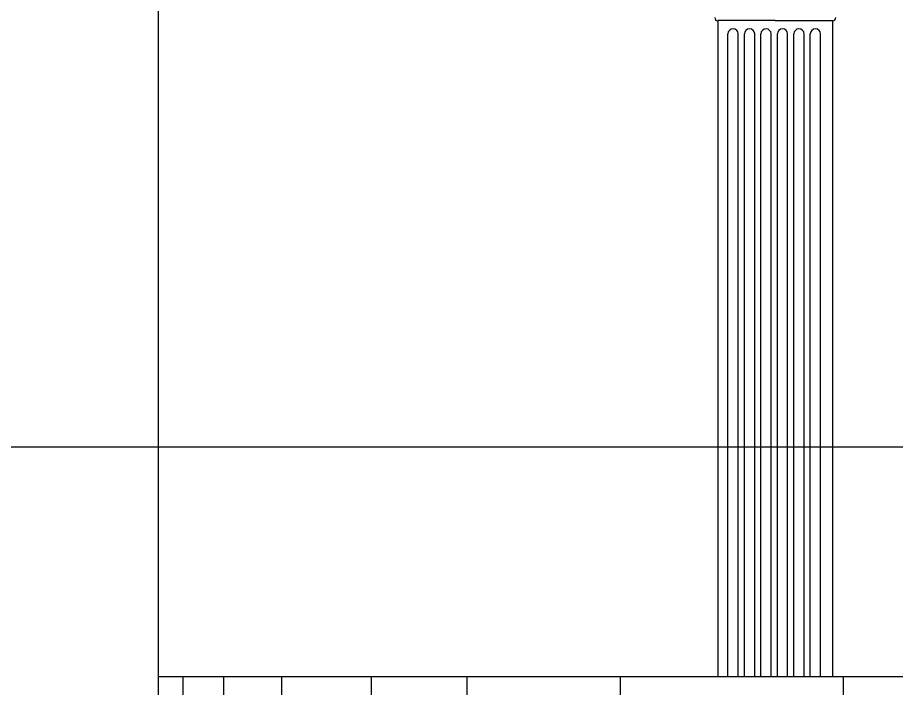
# Model space of a CAD drawing. Header units: metres. Extents: x 2217 to 2595, y -381 to -273.
# Drawn here: x 2352.81 to 2355.107, y -370.668 to -368.916 of the extents above; entities that cross this region are included whole.
import ezdxf

# ---------------------------------------------------------------- set-up
doc = ezdxf.new("R2010")
doc.units = ezdxf.units.M
doc.header["$LTSCALE"] = 0.5
doc.header["$MEASUREMENT"] = 0
for name, color, linetype in [('A-ELV', 3, 'Continuous'), ('A-FIX', 144, 'Continuous'), ('A-TILE', 26, 'Continuous')]:
    doc.layers.add(name, color=color, linetype=linetype)

msp = doc.modelspace()

# ---------------------------------------------------------------- linework, layer by layer
at = {"layer": 'A-ELV', "ltscale": 0.5}
for p, q in [((2371.3273, -370.0379), (2341.1773, -370.0379)), ((2359.3273, -370.6379), (2353.1773, -370.6379)), ((2353.1773, -370.6379), (2353.1773, -371.5379))]:
    msp.add_line(p, q, dxfattribs=at)
at = {"layer": 'A-FIX', "ltscale": 0.5}
for p, q in [((2353.1773, -367.4379), (2353.1773, -370.6379)), ((2354.7904, -368.9237), (2354.64, -368.9237)), ((2354.6407, -370.6379, -0.0026), (2354.6407, -368.9237)), ((2354.7904, -368.9237), (2354.9407, -368.9237)), ((2354.9407, -370.6379, -0.0026), (2354.9407, -368.9237)), ((2354.6666, -370.6379, -0.0026), (2354.6666, -368.9586)), ((2354.6934, -370.6379, -0.0026), (2354.6934, -368.9586)), ((2354.7097, -370.6379, -0.0026), (2354.7097, -368.9586)), ((2354.7365, -370.6379, -0.0026), (2354.7365, -368.9586)), ((2354.7528, -370.6379, -0.0026), (2354.7528, -368.9586)), ((2354.7796, -370.6379, -0.0026), (2354.7796, -368.9586)), ((2354.7958, -370.6379, -0.0026), (2354.7958, -368.9586)), ((2354.8227, -370.6379, -0.0026), (2354.8227, -368.9586)), ((2354.8389, -370.6379, -0.0026), (2354.8389, -368.9586)), ((2354.8657, -370.6379, -0.0026), (2354.8657, -368.9586)), ((2354.882, -370.6379, -0.0026), (2354.882, -368.9586)), ((2354.9088, -370.6379, -0.0026), (2354.9088, -368.9586))]:
    msp.add_line(p, q, dxfattribs=at)
for centre, radius, start, end in [((2354.6405, -368.9157), 0.00819, 181.1515, 265.2626), ((2354.9402, -368.9157), 0.00819, 274.7374, 358.8485), ((2354.68, -368.9586), 0.0134, 0, 180), ((2354.7231, -368.9586), 0.0134, 0, 180), ((2354.7662, -368.9586), 0.0134, 0, 180), ((2354.8092, -368.9586), 0.0134, 0, 180), ((2354.8523, -368.9586), 0.0134, 0, 180), ((2354.8954, -368.9586), 0.0134, 0, 180)]:
    msp.add_arc(centre, radius, start, end, dxfattribs=at)
at = {"layer": 'A-TILE', "ltscale": 0.5}
for p, q in [((2353.242, -370.6379), (2353.242, -371.5379)), ((2353.348, -370.6379), (2353.348, -371.5379)), ((2353.4995, -370.6379), (2353.4995, -371.5379)), ((2353.7342, -370.6379), (2353.7342, -371.5379)), ((2353.984, -370.6379), (2353.984, -371.5379)), ((2354.3853, -370.6379), (2354.3853, -371.5379)), ((2354.9682, -370.6379), (2354.9682, -371.5379))]:
    msp.add_line(p, q, dxfattribs=at)

doc.saveas('drawing.dxf')
